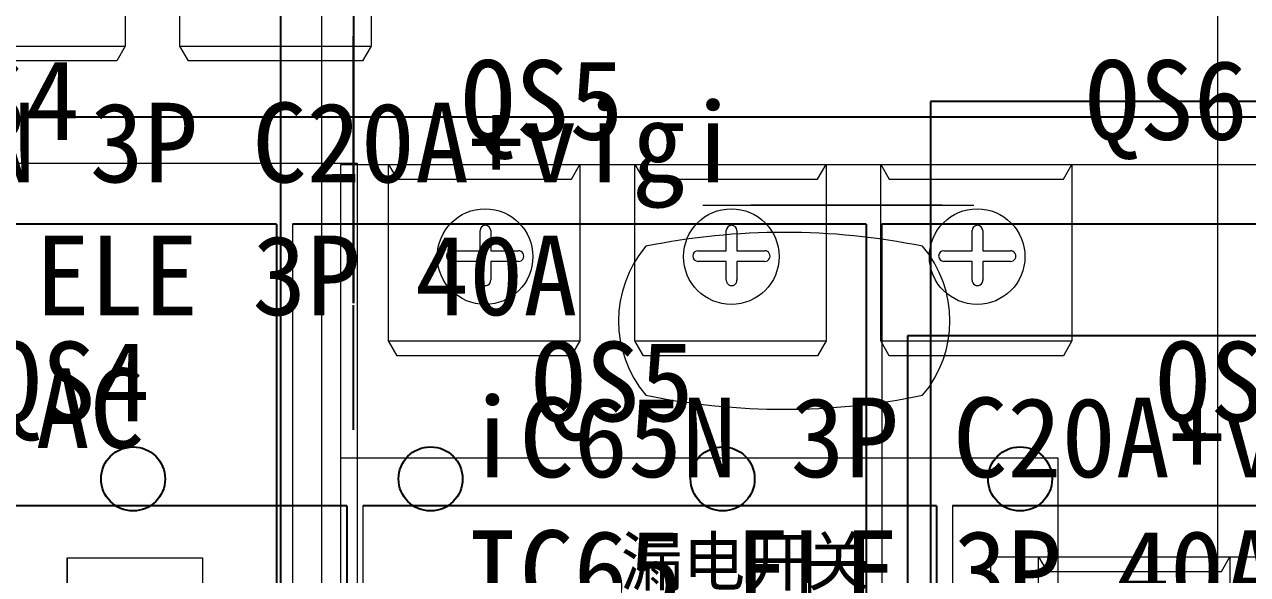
# Model space of a CAD drawing. Extents: x -21176 to 41123, y 80777 to 162275.
# Drawn here: x -18120.7 to -18043.9, y 82045 to 82079.5 of the extents above; entities that cross this region are included whole.
import ezdxf

# ---------------------------------------------------------------- set-up
doc = ezdxf.new("R2010")
doc.units = 0
doc.header["$MEASUREMENT"] = 0
for name, color, linetype in [('DIM', 1, 'Continuous'), ('TEXT', 2, 'Continuous'), ('Z_OM_OUTLINE', 7, 'Continuous'), ('细实线层', 7, 'Continuous')]:
    doc.layers.add(name, color=color, linetype=linetype)

msp = doc.modelspace()

# ---------------------------------------------------------------- linework, layer by layer
at = {"lineweight": 0}
for p, q in [((-18102.046, 82120.767), (-18102.046, 82076.767)), ((-18102.046, 82120.767), (-18102.046, 82076.767)), ((-18045.819, 82089.184), (-18045.819, 82045.184)), ((-18126.366, 82078.112), (-18114.366, 82078.112)), ((-18114.366, 82078.112), (-18114.902, 82077.186)), ((-18110.936, 82078.112), (-18098.936, 82078.112)), ((-18110.402, 82077.184), (-18110.936, 82078.112)), ((-18098.936, 82078.112), (-18099.473, 82077.186)), ((-18097.838, 82070.683), (-18097.301, 82069.757)), ((-18086.372, 82069.756), (-18085.838, 82070.683)), ((-18082.384, 82070.683), (-18081.848, 82069.757)), ((-18070.918, 82069.756), (-18070.384, 82070.683)), ((-18066.955, 82070.683), (-18066.418, 82069.757)), ((-18055.489, 82069.756), (-18054.955, 82070.683)), ((-18078.11, 82068.136), (-18061.11, 82068.136)), ((-18063.11, 82068.136), (-18075.11, 82068.136)), ((-18097.838, 82059.61), (-18085.838, 82059.61)), ((-18097.303, 82058.683), (-18097.838, 82059.61)), ((-18085.838, 82059.61), (-18086.374, 82058.684)), ((-18082.384, 82059.61), (-18070.384, 82059.61)), ((-18081.85, 82058.683), (-18082.384, 82059.61)), ((-18070.384, 82059.61), (-18070.921, 82058.684)), ((-18066.955, 82059.61), (-18054.955, 82059.61)), ((-18066.421, 82058.683), (-18066.955, 82059.61)), ((-18054.955, 82059.61), (-18055.491, 82058.684)), ((-18118.025, 82045.995), (-18118.025, 82043.921)), ((-18057.045, 82046.069), (-18056.508, 82045.143)), ((-18045.579, 82045.142), (-18045.045, 82046.069))]:
    msp.add_line(p, q, dxfattribs=at)
at = {"linetype": 'Continuous'}
msp.add_line((-18100.039, 82107.132), (-18100.039, 82061.983), dxfattribs=at)
msp.add_line((-18100.039, 82107.132), (-18100.039, 82061.983), dxfattribs=at)
for p, q in [((-18100.039, 82107.132), (-18100.039, 82061.983)), ((-18100.039, 82107.132), (-18100.039, 82061.983)), ((-18100.039, 82107.132), (-18100.039, 82061.983)), ((-18100.039, 82107.132), (-18100.039, 82061.983)), ((-18100.039, 82107.132), (-18100.039, 82061.983)), ((-18100.039, 82107.132), (-18100.039, 82061.983)), ((-18100.039, 82078.733), (-18100.039, 82071.733)), ((-18100.039, 82061.983), (-18100.039, 82078.733)), ((-18100.039, 82061.983), (-18100.039, 82078.733)), ((-18100.039, 82078.733), (-18100.039, 82071.733)), ((-18100.039, 82061.983), (-18100.039, 82078.733)), ((-18100.039, 82061.983), (-18100.039, 82078.733))]:
    msp.add_line(p, q)
at = {"color": 0, "lineweight": -2}
for p, q in [((-18104.628, 82099.246), (-18104.628, 81961.746)), ((-17916.835, 82074.632), (-18063.835, 82074.632)), ((-18063.835, 82074.632), (-18063.835, 81937.132)), ((-17271.046, 82073.648), (-18201.046, 82073.648)), ((-18104.878, 82066.931), (-18104.878, 81982.5)), ((-18067.878, 82066.931), (-18067.878, 81982.5)), ((-17918.276, 82059.93), (-18065.276, 82059.93)), ((-18065.276, 82059.93), (-18065.276, 81922.43)), ((-18100.458, 82049.267), (-18100.458, 81964.837)), ((-18063.458, 82049.267), (-18063.458, 81964.837))]:
    msp.add_line(p, q, dxfattribs=at)
at = {"color": 0, "linetype": 'Continuous'}
for p, q in [((-18104.878, 82066.931), (-18140.878, 82066.931)), ((-18067.878, 82066.931), (-18103.878, 82066.931)), ((-18030.878, 82066.931), (-18066.878, 82066.931)), ((-18100.458, 82049.267), (-18136.458, 82049.267)), ((-18063.458, 82049.267), (-18099.458, 82049.267)), ((-18026.458, 82049.267), (-18062.458, 82049.267))]:
    msp.add_line(p, q, dxfattribs=at)
at = {"lineweight": 0}
for points in [[(-18102.046, 82120.767), (-18102.046, 82032.767), (-18201.046, 82032.767), (-18201.046, 82120.767)], [(-18102.046, 82120.767), (-18102.046, 82032.767), (-18201.046, 82032.767), (-18201.046, 82120.767)], [(-18045.819, 82089.184), (-18045.819, 82001.184), (-18144.819, 82001.184), (-18144.819, 82089.184)], [(-18099.819, 82070.776), (-18099.819, 82025.776), (-18144.819, 82025.776), (-18144.819, 82070.776)], [(-18001.838, 82070.683), (-18001.838, 81982.683), (-18100.838, 81982.683), (-18100.838, 82070.683)], [(-18055.838, 82052.274), (-18055.838, 82007.274), (-18100.838, 82007.274), (-18100.838, 82052.274)], [(-17961.045, 82046.069), (-17961.045, 81958.069), (-18060.045, 81958.069), (-18060.045, 82046.069)]]:
    msp.add_lwpolyline(points, close=True, dxfattribs=at)
for points in [[(-18126.366, 82078.112), (-18126.366, 82089.184), (-18114.366, 82089.184), (-18114.366, 82078.112)], [(-18110.936, 82078.112), (-18110.936, 82089.184), (-18098.936, 82089.184), (-18098.936, 82078.112)], [(-18114.903, 82077.184), (-18125.832, 82077.184)], [(-18099.474, 82077.184), (-18110.402, 82077.184)], [(-18097.838, 82059.61), (-18097.838, 82070.683), (-18085.838, 82070.683), (-18085.838, 82059.61)], [(-18082.384, 82059.61), (-18082.384, 82070.683), (-18070.384, 82070.683), (-18070.384, 82059.61)], [(-18066.955, 82059.61), (-18066.955, 82070.683), (-18054.955, 82070.683), (-18054.955, 82059.61)], [(-18097.3, 82069.756), (-18086.372, 82069.756)], [(-18081.847, 82069.756), (-18070.918, 82069.756)], [(-18066.417, 82069.756), (-18055.489, 82069.756)], [(-18092.103, 82065.274), (-18092.103, 82066.537)], [(-18091.436, 82066.537), (-18091.432, 82066.537), (-18091.432, 82065.274)], [(-18076.65, 82065.274), (-18076.65, 82066.537)], [(-18075.982, 82066.537), (-18075.978, 82066.537), (-18075.978, 82065.274)], [(-18061.221, 82065.274), (-18061.221, 82066.537)], [(-18060.553, 82066.537), (-18060.549, 82066.537), (-18060.549, 82065.274)], [(-18093.872, 82065.274), (-18092.103, 82065.274)], [(-18091.432, 82065.274), (-18089.691, 82065.274), (-18089.691, 82065.27)], [(-18078.419, 82065.274), (-18076.65, 82065.274)], [(-18075.978, 82065.274), (-18074.238, 82065.274), (-18074.238, 82065.27)], [(-18062.989, 82065.274), (-18061.221, 82065.274)], [(-18060.549, 82065.274), (-18058.808, 82065.274), (-18058.808, 82065.27)], [(-18092.103, 82064.604), (-18093.872, 82064.606)], [(-18092.1, 82063.419), (-18092.103, 82063.419), (-18092.103, 82064.604)], [(-18089.691, 82064.602), (-18091.432, 82064.604)], [(-18091.432, 82064.604), (-18091.432, 82063.419)], [(-18076.65, 82064.604), (-18078.419, 82064.606)], [(-18076.646, 82063.419), (-18076.65, 82063.419), (-18076.65, 82064.604)], [(-18074.238, 82064.602), (-18075.978, 82064.604)], [(-18075.978, 82064.604), (-18075.978, 82063.419)], [(-18061.221, 82064.604), (-18062.989, 82064.606)], [(-18061.217, 82063.419), (-18061.221, 82063.419), (-18061.221, 82064.604)], [(-18058.808, 82064.602), (-18060.549, 82064.604)], [(-18060.549, 82064.604), (-18060.549, 82063.419)], [(-18086.375, 82058.683), (-18097.303, 82058.683)], [(-18070.922, 82058.683), (-18081.85, 82058.683)], [(-18055.492, 82058.683), (-18066.421, 82058.683)], [(-18117.393, 82030.605), (-18118.025, 82030.605), (-18118.025, 82045.995), (-18109.525, 82045.995), (-18109.507, 82030.605), (-18110.02, 82030.605)], [(-18057.045, 82034.996), (-18057.045, 82046.069), (-18045.045, 82046.069), (-18045.045, 82034.996)], [(-18056.507, 82045.142), (-18045.579, 82045.142)]]:
    msp.add_lwpolyline(points, dxfattribs=at)
for centre in [(-18091.786, 82064.903), (-18076.332, 82064.903), (-18060.903, 82064.903)]:
    msp.add_circle(centre, 3, dxfattribs=at)
at = {"color": 0, "linetype": 'Continuous'}
for centre in [(-18113.878, 82050.956), (-18095.208, 82050.956), (-18076.878, 82050.956), (-18058.208, 82050.956)]:
    msp.add_circle(centre, 2.01, dxfattribs=at)
at = {"lineweight": 0}
for centre, radius, start, end in [((-18091.77, 82066.537), 0.334, 0, 180), ((-18076.316, 82066.537), 0.334, 0, 180), ((-18060.887, 82066.537), 0.334, 0, 180), ((-18073.013, 82022.872), 43.553, 78.49252, 101.50748), ((-18093.872, 82064.94), 0.334, 90, 270), ((-18089.691, 82064.936), 0.334, 269.89106, 90), ((-18076.167, 82060.875), 7.244, 139.82169, 220.17831), ((-18078.419, 82064.94), 0.334, 90, 270), ((-18074.238, 82064.936), 0.334, 269.89106, 90), ((-18069.86, 82060.875), 7.244, 319.82169, 40.17831), ((-18062.989, 82064.94), 0.334, 90, 270), ((-18058.808, 82064.936), 0.334, 269.89106, 90), ((-18091.786, 82064.903), 1.5, 257.76427, 257.93591), ((-18091.766, 82063.419), 0.334, 177.13099, 4.40977), ((-18091.786, 82064.903), 1.5, 283.60485, 283.64369), ((-18076.332, 82064.903), 1.5, 257.76427, 257.93591), ((-18076.312, 82063.419), 0.334, 177.13099, 4.40977), ((-18076.332, 82064.903), 1.5, 283.60485, 283.64369), ((-18060.903, 82064.903), 1.5, 257.76427, 257.93591), ((-18060.883, 82063.419), 0.334, 177.13099, 4.40977), ((-18060.903, 82064.903), 1.5, 283.60485, 283.64369), ((-18073.013, 82098.879), 43.553, 258.49252, 281.50748)]:
    msp.add_arc(centre, radius, start, end, dxfattribs=at)
at = {"layer": 'DIM', "color": 0}
msp.add_line((-18100.039, 82107.132), (-18100.039, 82061.983), dxfattribs=at)
msp.add_line((-18100.039, 82107.132), (-18100.039, 82061.983), dxfattribs=at)
at = {"layer": 'TEXT', "linetype": 'Continuous'}
msp.add_line((-18100.039, 82107.132), (-18100.039, 82063.733), dxfattribs=at)
msp.add_line((-18100.039, 82107.132), (-18100.039, 82063.733), dxfattribs=at)
at = {"layer": 'Z_OM_OUTLINE'}
for p, q in [((-18100.039, 82107.132), (-18100.039, 82061.983)), ((-18100.039, 82107.132), (-18100.039, 82061.983)), ((-18100.072, 82061.855), (-18100.072, 82054.034)), ((-18100.072, 82061.855), (-18100.072, 82054.034))]:
    msp.add_line(p, q, dxfattribs=at)
at = {"layer": '细实线层', "lineweight": 0}
for p, q in [((-18103.878, 82066.931), (-18103.878, 81982.5)), ((-18066.878, 82066.931), (-18066.878, 81982.5)), ((-18099.458, 82049.267), (-18099.458, 81964.837)), ((-18062.458, 82049.267), (-18062.458, 81964.837))]:
    msp.add_line(p, q, dxfattribs=at)

# ---------------------------------------------------------------- texts
at = {"lineweight": 0, "char_height": 5, "width": 101.05579, "attachment_point": 1}
for s, insert in [('QS4', (-18127.44, 82077.229)), ('QS6', (-18054.117, 82077.229)), ('QS4', (-18123.02, 82059.566)), ('QS6', (-18049.697, 82059.566))]:
    msp.add_mtext(s, dxfattribs=dict(at, insert=insert))
at = {"color": 2, "lineweight": 0, "char_height": 5, "width": 101.05579, "attachment_point": 1}
for insert in [(-18093.302, 82077.229), (-18088.882, 82059.566)]:
    msp.add_mtext('QS5', dxfattribs=dict(at, insert=insert))
at = {"char_height": 5, "width": 64.03936, "attachment_point": 1}
for insert in [(-18137.008, 82074.563), (-18093.026, 82056.061)]:
    msp.add_mtext('iC65N 3P C20A+vigi IC65 ELE 3P 40A 30mA AC', dxfattribs=dict(at, insert=insert))
at = {"lineweight": 0, "insert": (-18083.267, 82047.27), "char_height": 3, "attachment_point": 1}
msp.add_mtext_dynamic_manual_height_columns('漏电开关', width=19.33541, gutter_width=1, heights=[0], dxfattribs=at)

doc.saveas('drawing.dxf')
